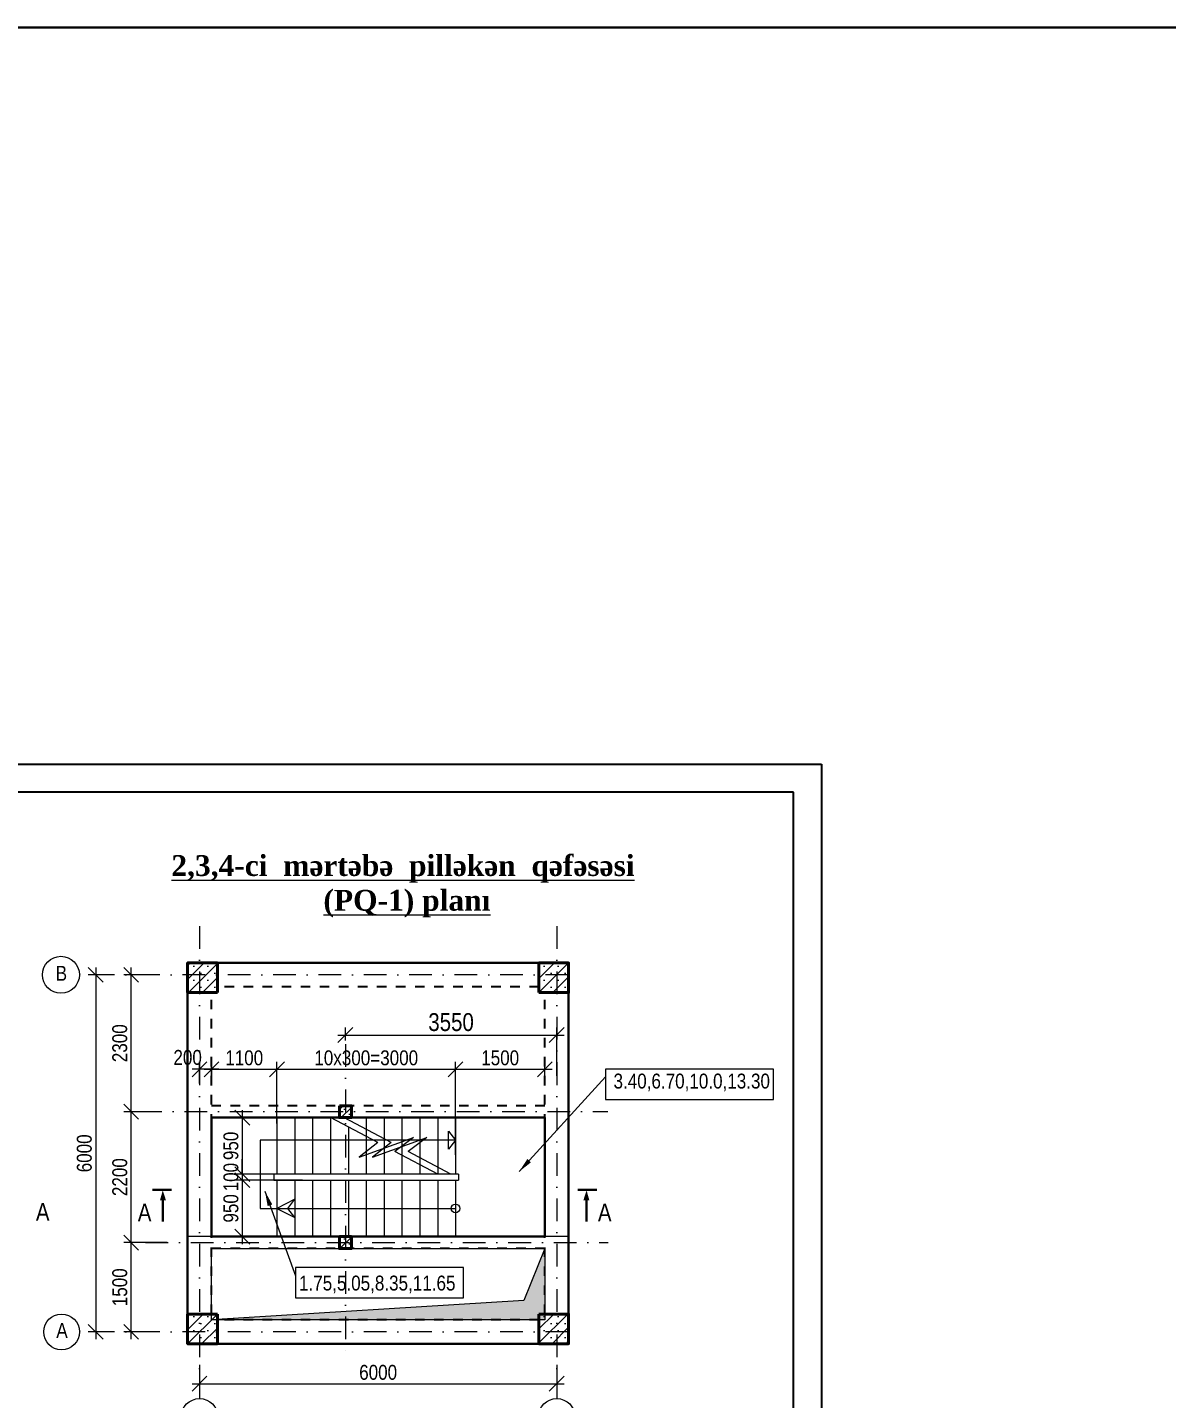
# Model space of a CAD drawing. Header units: millimetres. Extents: x -149347 to 251215, y -2929184 to -2541447.
# Drawn here: x 177116 to 196251, y -2564484 to -2541447 of the extents above; entities that cross this region are included whole.
import ezdxf

# ---------------------------------------------------------------- set-up
doc = ezdxf.new("R2010")
doc.units = ezdxf.units.MM
doc.linetypes.add('DASHDOTX2', pattern=[50.8, 25.4, -12.7, 0, -12.7])
doc.linetypes.add('HIDDEN', pattern=[4, 2, -2])
for name, color, linetype, lineweight in [('Layer2', 7, 'Continuous', 13), ('аракясмя', 130, 'Continuous', 20), ('Калонлар', 2, 'Continuous', 40), ('размер', 2, 'Continuous', 13), ('стены', 33, 'Continuous', 40)]:
    doc.layers.add(name, color=color, linetype=linetype, lineweight=lineweight)
doc.styles.add('style1', font='A3TI(LA).TTF', dxfattribs={"height": 400})
doc.styles.add('style6', font='ARIALN.TTF', dxfattribs={"height": 300})
doc.styles.add('Times New  Roman', font='times.ttf')
doc.styles.add('yazitipi', font='ARIALN.TTF')
doc.dimstyles.new('DIM_100', dxfattribs={"dimscale": 100, "dimtxt": 250, "dimasz": 2.5, "dimexe": 1.25, "dimexo": 0.625, "dimtad": 1, "dimdec": 0, "dimtxsty": 'style1', "dimblk": 'OBLIQUE', "dimcen": 2.5, "dimdle": 1.25, "dimclrd": 251, "dimclre": 251, "dimaunit": 1, "dimadec": 3, "dimazin": 0, "dimtfac": 1, "dimtdec": 0, "dimtmove": 1, "dimatfit": 3, "dimfxl": 1.25, "dimlwd": 5, "dimlwe": 5, "dimarcsym": 0})
doc.dimstyles.new('sevda', dxfattribs={"dimscale": 100, "dimtxt": 2.8, "dimasz": 2.5, "dimexe": 1.25, "dimexo": 0.625, "dimtad": 1, "dimtxsty": 'yazitipi', "dimblk": 'OBLIQUE', "dimcen": 2.5, "dimclrd": 253, "dimclre": 253, "dimclrt": 73, "dimaunit": 1, "dimadec": 3, "dimazin": 0, "dimtfac": 1, "dimtmove": 1, "dimatfit": 3, "dimfxl": 1, "dimlwd": 9, "dimlwe": 9, "dimarcsym": 0})

# ---------------------------------------------------------------- blocks, each defined once
blk = doc.blocks.new('mekteb')
at = {"color": 0, "lineweight": 25}
for p, q in [((99643, -1821466), (139843, -1821466)), ((139843, -1821466), (139843, -1849866))]:
    blk.add_line(p, q, dxfattribs=at)
at = {"color": 0, "lineweight": 25, "ltscale": 15}
for p, q in [((139343, -1821966), (101643, -1821966)), ((139343, -1849366), (139343, -1821966))]:
    blk.add_line(p, q, dxfattribs=at)
blk = doc.blocks.new('_Oblique')
at = {"color": 0, "linetype": 'ByBlock', "lineweight": -2}
blk.add_line((-0.5, -0.5), (0.5, 0.5), dxfattribs=at)
blk = doc.blocks.new('*D1637')
at = {"color": 251, "lineweight": 5, "ltscale": 50, "transparency": 16777216}
for p, q in [((180007, -2563920), (180007, -2564360)), ((186007, -2563920), (186007, -2564360))]:
    blk.add_line(p, q, dxfattribs=at)
at = {"color": 251, "linetype": 'ByBlock', "lineweight": 5, "ltscale": 50, "transparency": 16777216}
blk.add_line((179882, -2564235), (186132, -2564235), dxfattribs=at)
at = {"layer": 'Defpoints', "color": 0, "lineweight": 15, "ltscale": 50, "transparency": 16777216}
for p in [(180007, -2563857), (186007, -2563857), (186007, -2564235)]:
    blk.add_point(p, dxfattribs=at)
at = {"color": 251, "lineweight": 5, "ltscale": 50, "transparency": 16777216, "xscale": 250, "yscale": 250, "zscale": 250, "rotation": 180}
blk.add_blockref('_Oblique', (180007, -2564235), dxfattribs=at)
at = {"color": 251, "lineweight": 5, "ltscale": 50, "transparency": 16777216, "xscale": 250, "yscale": 250, "zscale": 250}
blk.add_blockref('_Oblique', (186007, -2564235), dxfattribs=at)
at = {"color": 0, "lineweight": 15, "ltscale": 50, "transparency": 16777216, "insert": (183007, -2564045), "char_height": 300, "attachment_point": 5, "style": 'style6'}
blk.add_mtext('{\\H0.83333x;6000}', dxfattribs=at)
blk = doc.blocks.new('*D1638')
at = {"color": 251, "linetype": 'ByBlock', "lineweight": 5, "ltscale": 50, "transparency": 16777216}
blk.add_line((178263, -2557239), (178263, -2563489), dxfattribs=at)
at = {"color": 251, "lineweight": 5, "ltscale": 50, "transparency": 16777216}
for p, q in [((178365, -2557364), (178138, -2557364)), ((178365, -2563364), (178138, -2563364))]:
    blk.add_line(p, q, dxfattribs=at)
at = {"layer": 'Defpoints', "color": 0, "lineweight": 15, "ltscale": 50, "transparency": 16777216}
for p in [(178428, -2557364), (178263, -2563364), (178428, -2563364)]:
    blk.add_point(p, dxfattribs=at)
at = {"color": 251, "lineweight": 5, "ltscale": 50, "transparency": 16777216, "xscale": 250, "yscale": 250, "zscale": 250}
for p, rotation in [((178263, -2557364), 90), ((178263, -2563364), 270)]:
    blk.add_blockref('_Oblique', p, dxfattribs=dict(at, rotation=rotation))
at = {"color": 0, "lineweight": 15, "ltscale": 50, "transparency": 16777216, "insert": (178072, -2560364), "char_height": 300, "attachment_point": 5, "rotation": 90, "style": 'style6'}
blk.add_mtext('{\\H0.83333x;6000}', dxfattribs=at)
blk = doc.blocks.new('*D1639')
at = {"color": 251, "linetype": 'ByBlock', "lineweight": 5, "ltscale": 50, "transparency": 16777216}
blk.add_line((178858, -2561989), (178858, -2559539), dxfattribs=at)
at = {"color": 251, "lineweight": 5, "ltscale": 50, "transparency": 16777216}
for p, q in [((179121, -2559664), (178733, -2559664)), ((179461, -2561864), (178733, -2561864))]:
    blk.add_line(p, q, dxfattribs=at)
at = {"layer": 'Defpoints', "color": 0, "lineweight": 15, "ltscale": 50, "transparency": 16777216}
for p in [(178858, -2559664), (179183, -2559664), (179523, -2561864)]:
    blk.add_point(p, dxfattribs=at)
at = {"color": 251, "lineweight": 5, "ltscale": 50, "transparency": 16777216, "xscale": 250, "yscale": 250, "zscale": 250}
for p, rotation in [((178858, -2559664), 90), ((178858, -2561864), 270)]:
    blk.add_blockref('_Oblique', p, dxfattribs=dict(at, rotation=rotation))
at = {"color": 0, "lineweight": 15, "ltscale": 50, "transparency": 16777216, "insert": (178668, -2560764), "char_height": 300, "attachment_point": 5, "rotation": 90, "style": 'style6'}
blk.add_mtext('{\\H0.83333x;2200}', dxfattribs=at)
blk = doc.blocks.new('*D1640')
at = {"color": 251, "lineweight": 5, "ltscale": 50, "transparency": 16777216}
for p, q in [((179121, -2561864), (178733, -2561864)), ((179131, -2563364), (178733, -2563364))]:
    blk.add_line(p, q, dxfattribs=at)
at = {"color": 251, "linetype": 'ByBlock', "lineweight": 5, "ltscale": 50, "transparency": 16777216}
blk.add_line((178858, -2563489), (178858, -2561739), dxfattribs=at)
at = {"layer": 'Defpoints', "color": 0, "lineweight": 15, "ltscale": 50, "transparency": 16777216}
for p in [(178858, -2561864), (179183, -2561864), (179193, -2563364)]:
    blk.add_point(p, dxfattribs=at)
at = {"color": 251, "lineweight": 5, "ltscale": 50, "transparency": 16777216, "xscale": 250, "yscale": 250, "zscale": 250}
for p, rotation in [((178858, -2561864), 90), ((178858, -2563364), 270)]:
    blk.add_blockref('_Oblique', p, dxfattribs=dict(at, rotation=rotation))
at = {"color": 0, "lineweight": 15, "ltscale": 50, "transparency": 16777216, "insert": (178668, -2562614), "char_height": 300, "attachment_point": 5, "rotation": 90, "style": 'style6'}
blk.add_mtext('{\\H0.83333x;1500}', dxfattribs=at)
blk = doc.blocks.new('*D1641')
at = {"color": 251, "linetype": 'ByBlock', "lineweight": 5, "ltscale": 50, "transparency": 16777216}
blk.add_line((178858, -2559789), (178858, -2557239), dxfattribs=at)
at = {"color": 251, "lineweight": 5, "ltscale": 50, "transparency": 16777216}
for p, q in [((179121, -2557364), (178733, -2557364)), ((179131, -2559664), (178733, -2559664))]:
    blk.add_line(p, q, dxfattribs=at)
at = {"layer": 'Defpoints', "color": 0, "lineweight": 15, "ltscale": 50, "transparency": 16777216}
for p in [(178858, -2557364), (179183, -2557364), (179193, -2559664)]:
    blk.add_point(p, dxfattribs=at)
at = {"color": 251, "lineweight": 5, "ltscale": 50, "transparency": 16777216, "xscale": 250, "yscale": 250, "zscale": 250}
for p, rotation in [((178858, -2557364), 90), ((178858, -2559664), 270)]:
    blk.add_blockref('_Oblique', p, dxfattribs=dict(at, rotation=rotation))
at = {"color": 0, "lineweight": 15, "ltscale": 50, "transparency": 16777216, "insert": (178668, -2558514), "char_height": 300, "attachment_point": 5, "rotation": 90, "style": 'style6'}
blk.add_mtext('{\\H0.83333x;2300}', dxfattribs=at)
blk = doc.blocks.new('*D1642')
at = {"color": 251, "linetype": 'ByBlock', "lineweight": 5, "ltscale": 50, "transparency": 16777216}
blk.add_line((180725, -2559639), (180725, -2560839), dxfattribs=at)
at = {"color": 251, "lineweight": 5, "ltscale": 50, "transparency": 16777216}
for p, q in [((180894, -2559764), (180600, -2559764)), ((181736, -2560714), (180600, -2560714))]:
    blk.add_line(p, q, dxfattribs=at)
at = {"layer": 'Defpoints', "color": 0, "lineweight": 15, "ltscale": 50, "transparency": 16777216}
for p in [(180956, -2559764), (180725, -2560714), (181798, -2560714)]:
    blk.add_point(p, dxfattribs=at)
at = {"color": 251, "lineweight": 5, "ltscale": 50, "transparency": 16777216, "xscale": 250, "yscale": 250, "zscale": 250}
for p, rotation in [((180725, -2559764), 90), ((180725, -2560714), 270)]:
    blk.add_blockref('_Oblique', p, dxfattribs=dict(at, rotation=rotation))
at = {"color": 0, "lineweight": 15, "ltscale": 50, "transparency": 16777216, "insert": (180535, -2560239), "char_height": 300, "attachment_point": 5, "rotation": 90, "style": 'style6'}
blk.add_mtext('{\\H0.83333x;950}', dxfattribs=at)
blk = doc.blocks.new('*D1643')
at = {"color": 251, "linetype": 'ByBlock', "lineweight": 5, "ltscale": 50, "transparency": 16777216}
for p, q in [((180725, -2560714), (180725, -2560464)), ((180725, -2560714), (180725, -2560814)), ((180725, -2560814), (180725, -2561064))]:
    blk.add_line(p, q, dxfattribs=at)
at = {"color": 251, "lineweight": 5, "ltscale": 50, "transparency": 16777216}
for p, q in [((181736, -2560714), (180600, -2560714)), ((181736, -2560814), (180600, -2560814))]:
    blk.add_line(p, q, dxfattribs=at)
at = {"layer": 'Defpoints', "color": 0, "lineweight": 15, "ltscale": 50, "transparency": 16777216}
for p in [(181798, -2560714), (180725, -2560814), (181798, -2560814)]:
    blk.add_point(p, dxfattribs=at)
at = {"color": 251, "lineweight": 5, "ltscale": 50, "transparency": 16777216, "xscale": 250, "yscale": 250, "zscale": 250}
for p, rotation in [((180725, -2560714), 270), ((180725, -2560814), 90)]:
    blk.add_blockref('_Oblique', p, dxfattribs=dict(at, rotation=rotation))
at = {"color": 0, "lineweight": 15, "ltscale": 50, "transparency": 16777216, "insert": (180535, -2560764), "char_height": 300, "attachment_point": 5, "rotation": 90, "style": 'style6'}
blk.add_mtext('{\\H0.83333x;100}', dxfattribs=at)
blk = doc.blocks.new('*D1644')
at = {"color": 251, "linetype": 'ByBlock', "lineweight": 5, "ltscale": 50, "transparency": 16777216}
blk.add_line((180725, -2560689), (180725, -2561889), dxfattribs=at)
at = {"color": 251, "lineweight": 5, "ltscale": 50, "transparency": 16777216}
for p, q in [((181436, -2560814), (180600, -2560814)), ((180909, -2561764), (180600, -2561764))]:
    blk.add_line(p, q, dxfattribs=at)
at = {"layer": 'Defpoints', "color": 0, "lineweight": 15, "ltscale": 50, "transparency": 16777216}
for p in [(181498, -2560814), (180725, -2561764), (180972, -2561764)]:
    blk.add_point(p, dxfattribs=at)
at = {"color": 251, "lineweight": 5, "ltscale": 50, "transparency": 16777216, "xscale": 250, "yscale": 250, "zscale": 250}
for p, rotation in [((180725, -2560814), 90), ((180725, -2561764), 270)]:
    blk.add_blockref('_Oblique', p, dxfattribs=dict(at, rotation=rotation))
at = {"color": 0, "lineweight": 15, "ltscale": 50, "transparency": 16777216, "insert": (180535, -2561289), "char_height": 300, "attachment_point": 5, "rotation": 90, "style": 'style6'}
blk.add_mtext('{\\H0.83333x;950}', dxfattribs=at)
blk = doc.blocks.new('*D1645')
at = {"color": 251, "linetype": 'ByBlock', "lineweight": 5, "ltscale": 50, "transparency": 16777216}
blk.add_line((180082, -2558951), (181432, -2558951), dxfattribs=at)
at = {"color": 251, "lineweight": 5, "ltscale": 50, "transparency": 16777216}
for p, q in [((180207, -2558753), (180207, -2559076)), ((181307, -2559385), (181307, -2558826))]:
    blk.add_line(p, q, dxfattribs=at)
at = {"layer": 'Defpoints', "color": 0, "lineweight": 15, "ltscale": 50, "transparency": 16777216}
for p in [(180207, -2558690), (181307, -2558951), (181307, -2559448)]:
    blk.add_point(p, dxfattribs=at)
at = {"color": 251, "lineweight": 5, "ltscale": 50, "transparency": 16777216, "xscale": 250, "yscale": 250, "zscale": 250, "rotation": 180}
blk.add_blockref('_Oblique', (180207, -2558951), dxfattribs=at)
at = {"color": 251, "lineweight": 5, "ltscale": 50, "transparency": 16777216, "xscale": 250, "yscale": 250, "zscale": 250}
blk.add_blockref('_Oblique', (181307, -2558951), dxfattribs=at)
at = {"color": 0, "lineweight": 15, "ltscale": 50, "transparency": 16777216, "insert": (180757, -2558761), "char_height": 300, "attachment_point": 5, "style": 'style6'}
blk.add_mtext('{\\H0.83333x;1100}', dxfattribs=at)
blk = doc.blocks.new('*D1646')
at = {"color": 251, "linetype": 'ByBlock', "lineweight": 5, "ltscale": 50, "transparency": 16777216}
blk.add_line((181182, -2558951), (184432, -2558951), dxfattribs=at)
at = {"color": 251, "lineweight": 5, "ltscale": 50, "transparency": 16777216}
for p, q in [((181307, -2559865), (181307, -2558826)), ((184307, -2560392), (184307, -2558826))]:
    blk.add_line(p, q, dxfattribs=at)
at = {"layer": 'Defpoints', "color": 0, "lineweight": 15, "ltscale": 50, "transparency": 16777216}
for p in [(184307, -2558951), (181307, -2559928), (184307, -2560455)]:
    blk.add_point(p, dxfattribs=at)
at = {"color": 251, "lineweight": 5, "ltscale": 50, "transparency": 16777216, "xscale": 250, "yscale": 250, "zscale": 250, "rotation": 180}
blk.add_blockref('_Oblique', (181307, -2558951), dxfattribs=at)
at = {"color": 251, "lineweight": 5, "ltscale": 50, "transparency": 16777216, "xscale": 250, "yscale": 250, "zscale": 250}
blk.add_blockref('_Oblique', (184307, -2558951), dxfattribs=at)
at = {"color": 0, "lineweight": 15, "ltscale": 50, "transparency": 16777216, "insert": (182807, -2558761), "char_height": 300, "attachment_point": 5, "style": 'style6'}
blk.add_mtext('{\\fArial Narrow|b0|i0|c238|p34;\\H0.83333x;10x300=3000}', dxfattribs=at)
blk = doc.blocks.new('*D1647')
at = {"color": 251, "linetype": 'ByBlock', "lineweight": 5, "ltscale": 50, "transparency": 16777216}
blk.add_line((184182, -2558951), (185932, -2558951), dxfattribs=at)
at = {"color": 251, "lineweight": 5, "ltscale": 50, "transparency": 16777216}
for p, q in [((184307, -2559075), (184307, -2558826)), ((185807, -2559118), (185807, -2558826))]:
    blk.add_line(p, q, dxfattribs=at)
at = {"layer": 'Defpoints', "color": 0, "lineweight": 15, "ltscale": 50, "transparency": 16777216}
for p in [(185807, -2558951), (184307, -2559138), (185807, -2559181)]:
    blk.add_point(p, dxfattribs=at)
at = {"color": 251, "lineweight": 5, "ltscale": 50, "transparency": 16777216, "xscale": 250, "yscale": 250, "zscale": 250, "rotation": 180}
blk.add_blockref('_Oblique', (184307, -2558951), dxfattribs=at)
at = {"color": 251, "lineweight": 5, "ltscale": 50, "transparency": 16777216, "xscale": 250, "yscale": 250, "zscale": 250}
blk.add_blockref('_Oblique', (185807, -2558951), dxfattribs=at)
at = {"color": 0, "lineweight": 15, "ltscale": 50, "transparency": 16777216, "insert": (185057, -2558761), "char_height": 300, "attachment_point": 5, "style": 'style6'}
blk.add_mtext('{\\H0.83333x;1500}', dxfattribs=at)
blk = doc.blocks.new('*D1648')
at = {"color": 251, "linetype": 'ByBlock', "lineweight": 5, "ltscale": 50, "transparency": 16777216}
blk.add_line((180332, -2558951), (179882, -2558951), dxfattribs=at)
at = {"color": 251, "lineweight": 5, "ltscale": 50, "transparency": 16777216}
for p, q in [((180007, -2559189), (180007, -2558826)), ((180207, -2559118), (180207, -2558826))]:
    blk.add_line(p, q, dxfattribs=at)
at = {"layer": 'Defpoints', "color": 0, "lineweight": 15, "ltscale": 50, "transparency": 16777216}
for p in [(180007, -2558951), (180207, -2559181), (180007, -2559251)]:
    blk.add_point(p, dxfattribs=at)
at = {"color": 251, "lineweight": 5, "ltscale": 50, "transparency": 16777216, "xscale": 250, "yscale": 250, "zscale": 250, "rotation": 180}
blk.add_blockref('_Oblique', (180007, -2558951), dxfattribs=at)
at = {"color": 251, "lineweight": 5, "ltscale": 50, "transparency": 16777216, "xscale": 250, "yscale": 250, "zscale": 250}
blk.add_blockref('_Oblique', (180207, -2558951), dxfattribs=at)
at = {"color": 0, "lineweight": 15, "ltscale": 50, "transparency": 16777216, "insert": (179807, -2558754), "char_height": 300, "attachment_point": 5, "style": 'style6'}
blk.add_mtext('{\\H0.83333x;200}', dxfattribs=at)
blk = doc.blocks.new('*D1649')
at = {"color": 251, "lineweight": 5, "ltscale": 50, "transparency": 16777216}
for p, q in [((182457, -2558469), (182457, -2558252)), ((186007, -2559061), (186007, -2558252))]:
    blk.add_line(p, q, dxfattribs=at)
at = {"color": 251, "linetype": 'ByBlock', "lineweight": 5, "ltscale": 50, "transparency": 16777216}
blk.add_line((182332, -2558377), (186132, -2558377), dxfattribs=at)
at = {"layer": 'Defpoints', "color": 0, "lineweight": 15, "ltscale": 50, "transparency": 16777216}
for p in [(186007, -2558377), (182457, -2558531), (186007, -2559124)]:
    blk.add_point(p, dxfattribs=at)
at = {"color": 251, "lineweight": 5, "ltscale": 50, "transparency": 16777216, "xscale": 250, "yscale": 250, "zscale": 250, "rotation": 180}
blk.add_blockref('_Oblique', (182457, -2558377), dxfattribs=at)
at = {"color": 251, "lineweight": 5, "ltscale": 50, "transparency": 16777216, "xscale": 250, "yscale": 250, "zscale": 250}
blk.add_blockref('_Oblique', (186007, -2558377), dxfattribs=at)
at = {"color": 0, "lineweight": 15, "ltscale": 50, "transparency": 16777216, "insert": (184232, -2558161), "char_height": 300, "attachment_point": 5, "style": 'style6'}
blk.add_mtext('3550', dxfattribs=at)

msp = doc.modelspace()

# ---------------------------------------------------------------- hatches: boundary and pattern name
at = {"lineweight": 15, "ltscale": 50}
h = msp.add_hatch(dxfattribs=at)
h.set_pattern_fill('SACNCR', color=4, scale=70)
h.set_pattern_definition([(45, (-618512.95, 23925.04), (-117.865862, 117.865862), []), (45, (-618395.08, 23925.04), (-117.865862, 117.865862), [0, -166.6875])])
h.paths.add_polyline_path([(179807.04958, -2557663.87203), (180307.04958, -2557663.87203), (180307.04958, -2557163.87203), (179807.04958, -2557163.87203)])
h = msp.add_hatch(dxfattribs=at)
h.set_pattern_fill('SACNCR', color=4, scale=70)
h.set_pattern_definition([(45, (-624412.95, 23925.04), (-117.865862, 117.865862), []), (45, (-624295.08, 23925.04), (-117.865862, 117.865862), [0, -166.6875])])
h.paths.add_polyline_path([(185707.04958, -2557663.87203), (186207.04958, -2557663.87203), (186207.04958, -2557163.87203), (185707.04958, -2557163.87203)])
h = msp.add_hatch(dxfattribs=at)
h.set_pattern_fill('SACNCR', color=4, scale=50)
h.set_pattern_definition([(45, (-616181.01, 56747.52), (-84.189901, 84.189901), []), (45, (-616096.82, 56747.52), (-84.189901, 84.189901), [0, -119.0625])])
h.paths.add_polyline_path([(182457.04958, -2559663.87203), (182457.04958, -2559763.87203), (182357.04958, -2559763.87203), (182357.04958, -2559663.87203)])
h.paths.add_polyline_path([(182557.04958, -2559663.87203), (182557.04958, -2559763.87203), (182457.04958, -2559763.87203), (182457.04958, -2559663.87203)])
h.paths.add_polyline_path([(182557.04958, -2559563.87203), (182557.04958, -2559663.87203), (182457.04958, -2559663.87203), (182457.04958, -2559563.87203)])
h.paths.add_polyline_path([(182457.04958, -2559663.87203), (182357.04958, -2559663.87203), (182357.04958, -2559563.87203), (182457.04958, -2559563.87203)])
h = msp.add_hatch(dxfattribs=at)
h.set_pattern_fill('SACNCR', color=4, scale=50)
h.set_pattern_definition([(45, (-616181.01, 58947.52), (-84.189901, 84.189901), []), (45, (-616096.82, 58947.52), (-84.189901, 84.189901), [0, -119.0625])])
h.paths.add_polyline_path([(182457.04958, -2561963.87203), (182357.04958, -2561963.87203), (182357.04958, -2561863.87203), (182457.04958, -2561863.87203)])
h.paths.add_polyline_path([(182557.04958, -2561963.87203), (182457.04958, -2561963.87203), (182457.04958, -2561863.87203), (182557.04958, -2561863.87203)])
h.paths.add_polyline_path([(182557.04958, -2561863.87203), (182457.04958, -2561863.87203), (182457.04958, -2561763.87203), (182557.04958, -2561763.87203)])
h.paths.add_polyline_path([(182457.04958, -2561863.87203), (182357.04958, -2561863.87203), (182357.04958, -2561763.87203), (182457.04958, -2561763.87203)])
at = {"lineweight": 15, "ltscale": 15}
h = msp.add_hatch(color=4, dxfattribs=at)
h.dxf.hatch_style = 1
h.paths.add_polyline_path([(185457.15763, -2562836.58489), (180207.04958, -2563163.90929), (185806.05027, -2563163.90929), (185807.04958, -2561963.87203)])
at = {"lineweight": 15, "ltscale": 50}
h = msp.add_hatch(dxfattribs=at)
h.set_pattern_fill('SACNCR', color=4, scale=70)
h.set_pattern_definition([(45, (-618512.95, 29825.04), (-117.865862, 117.865862), []), (45, (-618395.08, 29825.04), (-117.865862, 117.865862), [0, -166.6875])])
h.paths.add_polyline_path([(179807.04958, -2563563.87203), (180307.04958, -2563563.87203), (180307.04958, -2563063.87203), (179807.04958, -2563063.87203)])
h = msp.add_hatch(dxfattribs=at)
h.set_pattern_fill('SACNCR', color=4, scale=70)
h.set_pattern_definition([(45, (-624412.95, 29825.04), (-117.865862, 117.865862), []), (45, (-624295.08, 29825.04), (-117.865862, 117.865862), [0, -166.6875])])
h.paths.add_polyline_path([(185707.04958, -2563563.87203), (186207.04958, -2563563.87203), (186207.04958, -2563063.87203), (185707.04958, -2563063.87203)])

# ---------------------------------------------------------------- linework, layer by layer
at = {"color": 1, "linetype": 'DASHDOTX2', "lineweight": 13, "ltscale": 15}
for p, q in [((180007.04958, -2556548.66756), (180007.04958, -2564484.39906)), ((186007.04958, -2556548.66756), (186007.04958, -2564484.39906)), ((186197.30216, -2557363.87203), (177989.59589, -2557363.87203)), ((186197.30216, -2563363.87203), (177989.59589, -2563363.87203))]:
    msp.add_line(p, q, dxfattribs=at)
at = {"lineweight": 30}
for p, q in [((179216.65852, -2560979.20575), (179534.05692, -2560979.20575)), ((186680.76232, -2560979.20575), (186363.36393, -2560979.20575)), ((179389.09312, -2561151.1359), (179389.09312, -2561510.28116)), ((186508.32773, -2561151.1359), (186508.32773, -2561510.28116))]:
    msp.add_line(p, q, dxfattribs=at)
at = {"color": 3, "lineweight": 30, "ltscale": 15}
msp.add_lwpolyline([(-91597.80098, -2541447.34864), (251214.7936, -2541447.34864), (251214.7936, -2929183.96085), (-91597.80098, -2929183.96085)], close=True, dxfattribs=at)
at = {"color": 3, "lineweight": 30}
for points in [[(185707.04958, -2557163.87203), (180307.04958, -2557163.87203)], [(179807.04958, -2563063.87203), (179807.04958, -2557663.87203)], [(186207.04958, -2563063.87203), (186207.04958, -2557663.87203)], [(185707.04958, -2563563.87203), (180307.04958, -2563563.87203)]]:
    msp.add_lwpolyline(points, dxfattribs=at)
at = {"linetype": 'HIDDEN', "lineweight": 25, "ltscale": 80}
for points in [[(185707.04958, -2557563.87203), (180307.04958, -2557563.87203)], [(180207.04958, -2563063.87203), (180207.04958, -2557663.87203)], [(185807.04958, -2563063.87203), (185807.04958, -2557663.87203)], [(185807.04958, -2559563.87203), (180207.04958, -2559563.87203)], [(185807.04958, -2559763.87203), (180207.04958, -2559763.87203)], [(185807.04958, -2561763.87203), (180207.04958, -2561763.87203)], [(185807.04958, -2561963.87203), (180207.04958, -2561963.87203)], [(185707.04958, -2563163.87203), (180307.04958, -2563163.87203)]]:
    msp.add_lwpolyline(points, dxfattribs=at)
at = {"color": 1, "linetype": 'DASHDOTX2', "lineweight": 13, "ltscale": 15}
for points in [[(182457.04958, -2558531.13454), (182457.04958, -2563756.13454)], [(178991.56012, -2559663.87203), (186864.80703, -2559663.87203)], [(179097.05246, -2561863.87203), (186869.75899, -2561863.87203)]]:
    msp.add_lwpolyline(points, dxfattribs=at)
at = {"color": 1, "lineweight": 15, "ltscale": 15}
for points in [[(186826.29497, -2559460.15082), (189650.38516, -2559460.15082), (189650.38516, -2558950.05424), (186826.29497, -2558950.05424)], [(179807.04958, -2563563.87203), (186207.04958, -2563563.87203), (186207.04958, -2561763.87203), (179807.04958, -2561763.87203)], [(180207.04958, -2561963.87203), (185807.04958, -2561963.87203), (185807.04958, -2563163.87203), (180207.04958, -2563163.87203)], [(184440.68279, -2562280.24637), (181616.5926, -2562280.24637), (181616.5926, -2562790.34294), (184440.68279, -2562790.34294)]]:
    msp.add_lwpolyline(points, close=True, dxfattribs=at)
at = {"color": 3, "lineweight": 30}
msp.add_lwpolyline([(185807.04958, -2559763.87203), (180207.04958, -2559763.87203), (180207.04958, -2561763.87203), (185807.04958, -2561763.87203)], close=True, dxfattribs=at)
at = {"color": 1, "lineweight": 15, "ltscale": 15}
msp.add_lwpolyline([(185807.04958, -2561963.87203), (185457.15763, -2562836.58489), (180207.04958, -2563163.87203)], dxfattribs=at)
at = {"color": 231, "lineweight": 15, "ltscale": 50}
for centre, radius in [((177679.25536, -2557363.87203), 310.34053), ((177689.1908, -2563363.87203), 300.40509), ((180007.04958, -2564793.56528), 309.16622), ((186007.04958, -2564793.56528), 309.16622)]:
    msp.add_circle(centre, radius, dxfattribs=at)
at = {"color": 1, "lineweight": 15, "ltscale": 15}
msp.add_circle((184307.04958, -2561288.87203), 73.05059, dxfattribs=at)
at = {"lineweight": 30}
for points in [[(179442.20659, -2561151.1359), (179389.09312, -2560985.7609), (179343.14845, -2561151.1359)], [(186455.21426, -2561151.1359), (186508.32773, -2560985.7609), (186554.2724, -2561151.1359)]]:
    msp.add_solid(points, dxfattribs=at)
at = {"layer": 'Layer2', "color": 4}
for p, q in [((183003.27792, -2560184.10365), (182207.04958, -2559763.87203)), ((183224.73307, -2560184.10365), (182428.50473, -2559763.87203)), ((184007.04958, -2560713.87203), (183287.64634, -2560334.18699)), ((184228.50473, -2560713.87203), (183509.1015, -2560334.18699))]:
    msp.add_line(p, q, dxfattribs=at)
at = {"layer": 'Layer2', "color": 2}
for p, q in [((182689.75497, -2560427.07544), (183600.77687, -2560098.75369)), ((182911.21012, -2560427.07544), (183822.23202, -2560098.75369)), ((183600.77687, -2560098.75369), (183287.64634, -2560334.18699)), ((183822.23202, -2560098.75369), (183509.1015, -2560334.18699)), ((183003.27792, -2560184.10365), (182689.75497, -2560427.07544)), ((183224.73307, -2560184.10365), (182911.21012, -2560427.07544))]:
    msp.add_line(p, q, dxfattribs=at)
at = {"layer": 'аракясмя', "color": 0}
for p, q in [((181307.04958, -2559763.87203), (181307.04958, -2560713.87203)), ((181607.04958, -2559763.87203), (181607.04958, -2560713.87203)), ((181907.04958, -2559763.87203), (181907.04958, -2560713.87203)), ((182207.04958, -2559763.87203), (182207.04958, -2560713.87203)), ((182807.04958, -2559763.87203), (182807.04958, -2560713.87203)), ((183107.04958, -2559763.87203), (183107.04958, -2560713.87203)), ((183407.04958, -2559763.87203), (183407.04958, -2560713.87203)), ((183707.04958, -2559763.87203), (183707.04958, -2560713.87203)), ((184007.04958, -2559763.87203), (184007.04958, -2560713.87203)), ((184307.04958, -2559763.87203), (184307.04958, -2560713.87203)), ((184307.04958, -2559763.87203), (184307.04958, -2560713.87203)), ((182507.04958, -2559922.20536), (182507.04958, -2560713.87203)), ((184357.04958, -2560713.87203), (181257.04958, -2560713.87203)), ((181257.04958, -2560713.87203), (181257.04958, -2560813.87203)), ((184357.04958, -2560713.87203), (184357.04958, -2560813.87203)), ((181257.04958, -2560813.87203), (184357.04958, -2560813.87203)), ((181307.04958, -2560813.87203), (181307.04958, -2561763.87203)), ((181607.04958, -2560813.87203), (181607.04958, -2561763.87203)), ((181907.04958, -2560813.87203), (181907.04958, -2561763.87203)), ((182207.04958, -2560813.87203), (182207.04958, -2561763.87203)), ((182507.04958, -2560813.87203), (182507.04958, -2561763.87203)), ((182807.04958, -2560813.87203), (182807.04958, -2561763.87203)), ((183107.04958, -2560813.87203), (183107.04958, -2561763.87203)), ((183407.04958, -2560813.87203), (183407.04958, -2561763.87203)), ((183407.04958, -2560813.87203), (183407.04958, -2561763.87203)), ((183707.04958, -2560813.87203), (183707.04958, -2561763.87203)), ((183707.04958, -2560813.87203), (183707.04958, -2561763.87203)), ((184007.04958, -2560813.87203), (184007.04958, -2561763.87203)), ((184007.04958, -2560813.87203), (184007.04958, -2561763.87203)), ((184307.04958, -2560813.87203), (184307.04958, -2561763.87203)), ((184307.04958, -2560813.87203), (184307.04958, -2561763.87203))]:
    msp.add_line(p, q, dxfattribs=at)
at = {"layer": 'Калонлар', "color": 1}
for points in [[(180307.04958, -2557663.87203), (180307.04958, -2557163.87203), (179807.04958, -2557163.87203), (179807.04958, -2557663.87203)], [(185707.04958, -2557663.87203), (185707.04958, -2557163.87203), (186207.04958, -2557163.87203), (186207.04958, -2557663.87203)], [(180307.04958, -2563063.87203), (180307.04958, -2563563.87203), (179807.04958, -2563563.87203), (179807.04958, -2563063.87203)], [(185707.04958, -2563063.87203), (185707.04958, -2563563.87203), (186207.04958, -2563563.87203), (186207.04958, -2563063.87203)]]:
    msp.add_lwpolyline(points, close=True, dxfattribs=at)
at = {"layer": 'размер', "color": 232, "lineweight": 15, "true_color": 0xdf0063}
for points in [[(184307.04958, -2560143.99441), (184190.08002, -2560296.48384), (184190.08002, -2560143.99458), (184190.08002, -2559991.50446), (184307.04939, -2560143.99417)], [(184307.04958, -2560143.99441), (181025.32389, -2560143.99441), (181025.32389, -2561288.87203), (184307.04958, -2561288.87203)], [(181490.08002, -2561288.87219), (181607.04958, -2561136.38276), (181307.04958, -2561288.87203), (181607.04958, -2561441.36215), (181490.08021, -2561288.87243), (181490.08002, -2561288.87219), (181490.08002, -2561288.87219), (181490.08002, -2561288.87219)]]:
    msp.add_lwpolyline(points, dxfattribs=at)
at = {"layer": 'стены'}
for points in [[(182357.04958, -2559563.87203), (182357.04958, -2559763.87203), (182557.04958, -2559763.87203), (182557.04958, -2559563.87203), (182357.04958, -2559563.87203)], [(182357.04958, -2561763.87203), (182357.04958, -2561963.87203), (182557.04958, -2561963.87203), (182557.04958, -2561763.87203), (182357.04958, -2561763.87203)]]:
    msp.add_lwpolyline(points, dxfattribs=at)

# ---------------------------------------------------------------- block references
at = {"lineweight": 15, "xscale": 0.9430204144289575, "yscale": 0.9430204144289575, "zscale": 0.9430204144289575}
msp.add_blockref('mekteb', (58581.10742, -836144.44384), dxfattribs=at)

# ---------------------------------------------------------------- texts
at = {"color": 7, "lineweight": 5, "ltscale": 15, "insert": (188505.1289, -2554770.3082), "char_height": 349.9976847, "width": 10162.2055716, "attachment_point": 3, "style": 'Times New  Roman'}
msp.add_mtext('\\pxqc;{\\fTimes New Roman|b1|i0|c238|p18;\\L \\P2,3,4-ci  mərtəbə  pilləkən  qəfəsəsi \\P (PQ-1) planı}', dxfattribs=at)
at = {"color": 231, "lineweight": 15, "ltscale": 50, "char_height": 250, "style": 'style6'}
for s, insert, attachment_point in [('{\\fArial Narrow|b0|i0|c238|p34;B}', (177591.05018, -2557214.33405), 1), ('{\\fArial Narrow|b0|i0|c238|p34;3.40,6.70,10.0,13.30}', (189588.72237, -2559321.58954), 9), ('{\\fArial Narrow|b0|i0|c238|p34;1.75,5.05,8.35,11.65}', (181678.2554, -2562418.80764), 1), ('{\\fArial Narrow|b0|i0|c238|p34;A}', (177600.98562, -2563214.33405), 1)]:
    msp.add_mtext_dynamic_manual_height_columns(s, width=157.5516269, gutter_width=12.5, heights=[0], dxfattribs=dict(at, insert=insert, attachment_point=attachment_point))
at = {"lineweight": 9, "char_height": 300, "width": 5396.4038597, "style": 'style6'}
for insert, attachment_point in [((177258.04943, -2561197.93101), 1), ((179198.81342, -2561207.30795), 3), ((186698.60743, -2561207.30795), 1)]:
    msp.add_mtext('{\\fArial Narrow|b0|i0|c238|p34;A}', dxfattribs=dict(at, insert=insert, attachment_point=attachment_point))

# ---------------------------------------------------------------- dimensions: what is measured, and where the dimension line sits
at = {"color": 231, "lineweight": 15, "ltscale": 50}
for base, p1, p2, angle, picture, middle in [((178262.57127, -2563363.87203), (178427.72394, -2557363.87203), (178427.72394, -2563363.87203), 90, '*D1638', (178072.42854, -2560363.87203)), ((178858.35861, -2557363.87203), (179193.24631, -2559663.87203), (179183.24631, -2557363.87203), 270, '*D1641', (178668.21588, -2558513.87203)), ((178858.35861, -2559663.87203), (179523.24631, -2561863.87203), (179183.24631, -2559663.87203), 270, '*D1639', (178668.21588, -2560763.87203)), ((180725.40045, -2560713.87203), (180956.33479, -2559763.87203), (181798.40191, -2560713.87203), 270, '*D1642', (180535.25771, -2560238.87203)), ((180725.40045, -2561763.87203), (181498.40191, -2560813.87203), (180971.62474, -2561763.87203), 270, '*D1644', (180535.25771, -2561288.87203)), ((178858.35861, -2561863.87203), (179193.24631, -2563363.87203), (179183.24631, -2561863.87203), 270, '*D1640', (178668.21588, -2562613.87203))]:
    dim = msp.add_linear_dim(base=base, p1=p1, p2=p2, angle=angle, text='{\\H0.83333x;<>}', dimstyle='DIM_100', override={"dimtxsty": 'style6'}, dxfattribs=at)
    dim.commit()
    dim.dimension.update_dxf_attribs({"geometry": picture, "text_midpoint": middle})
dim = msp.add_linear_dim(base=(186007.04958, -2558376.54007), p1=(182457.04958, -2558531.13454), p2=(186007.04958, -2559123.96711), angle=180, dimstyle='DIM_100', override={"dimtxsty": 'style6'}, dxfattribs=at)
dim.commit()
dim.dimension.update_dxf_attribs({"geometry": '*D1649', "text_midpoint": (184232.04958, -2558160.86817)})
for base, p1, p2, angle, picture, middle in [((180007.04958, -2558951.44336), (180207.04958, -2559180.6369), (180007.04958, -2559251.47848), 180, '*D1648', (179807.04958, -2558944.50309)), ((180725.40045, -2560813.87203), (181798.40191, -2560713.87203), (181798.40191, -2560813.87203), 270, '*D1643', (180725.40045, -2560763.87203))]:
    dim = msp.add_linear_dim(base=base, p1=p1, p2=p2, angle=angle, text='{\\H0.83333x;<>}', dimstyle='DIM_100', override={"dimtxsty": 'style6'}, dxfattribs=at)
    dim.commit()
    dim.dimension.update_dxf_attribs({"geometry": picture, "text_midpoint": middle, "dimtype": 160})
for base, p1, p2, text, picture, middle in [((181307.04958, -2558951.44336), (180207.04958, -2558690.42268), (181307.04958, -2559447.70817), '{\\H0.83333x;<>}', '*D1645', (180757.04958, -2558761.30062)), ((184307.04958, -2558951.44336), (181307.04958, -2559927.68742), (184307.04958, -2560454.59852), '{\\fArial Narrow|b0|i0|c238|p34;\\H0.83333x;10x300=3000}', '*D1646', (182807.04958, -2558761.30062)), ((185807.04958, -2558951.44336), (184307.04958, -2559137.59669), (185807.04958, -2559180.6369), '{\\H0.83333x;<>}', '*D1647', (185057.04958, -2558761.30062)), ((186007.04958, -2564234.9845), (180007.04958, -2563857.36855), (186007.04958, -2563857.36855), '{\\H0.83333x;<>}', '*D1637', (183007.04958, -2564044.84176))]:
    dim = msp.add_linear_dim(base=base, p1=p1, p2=p2, text=text, dimstyle='DIM_100', override={"dimtxsty": 'style6'}, dxfattribs=at)
    dim.commit()
    dim.dimension.update_dxf_attribs({"geometry": picture, "text_midpoint": middle})

# ---------------------------------------------------------------- leaders
at = {"color": 1, "lineweight": 15, "ltscale": 15}
for points in [[(185375.36175, -2560671.93584), (186826.29497, -2559081.26699)], [(181105.45382, -2561001.61466), (181616.5926, -2562424.91292)]]:
    msp.add_leader(points, dimstyle='sevda', override={"dimgap": 0.625, "dimtad": 0}, dxfattribs=at)

doc.saveas('drawing.dxf')
